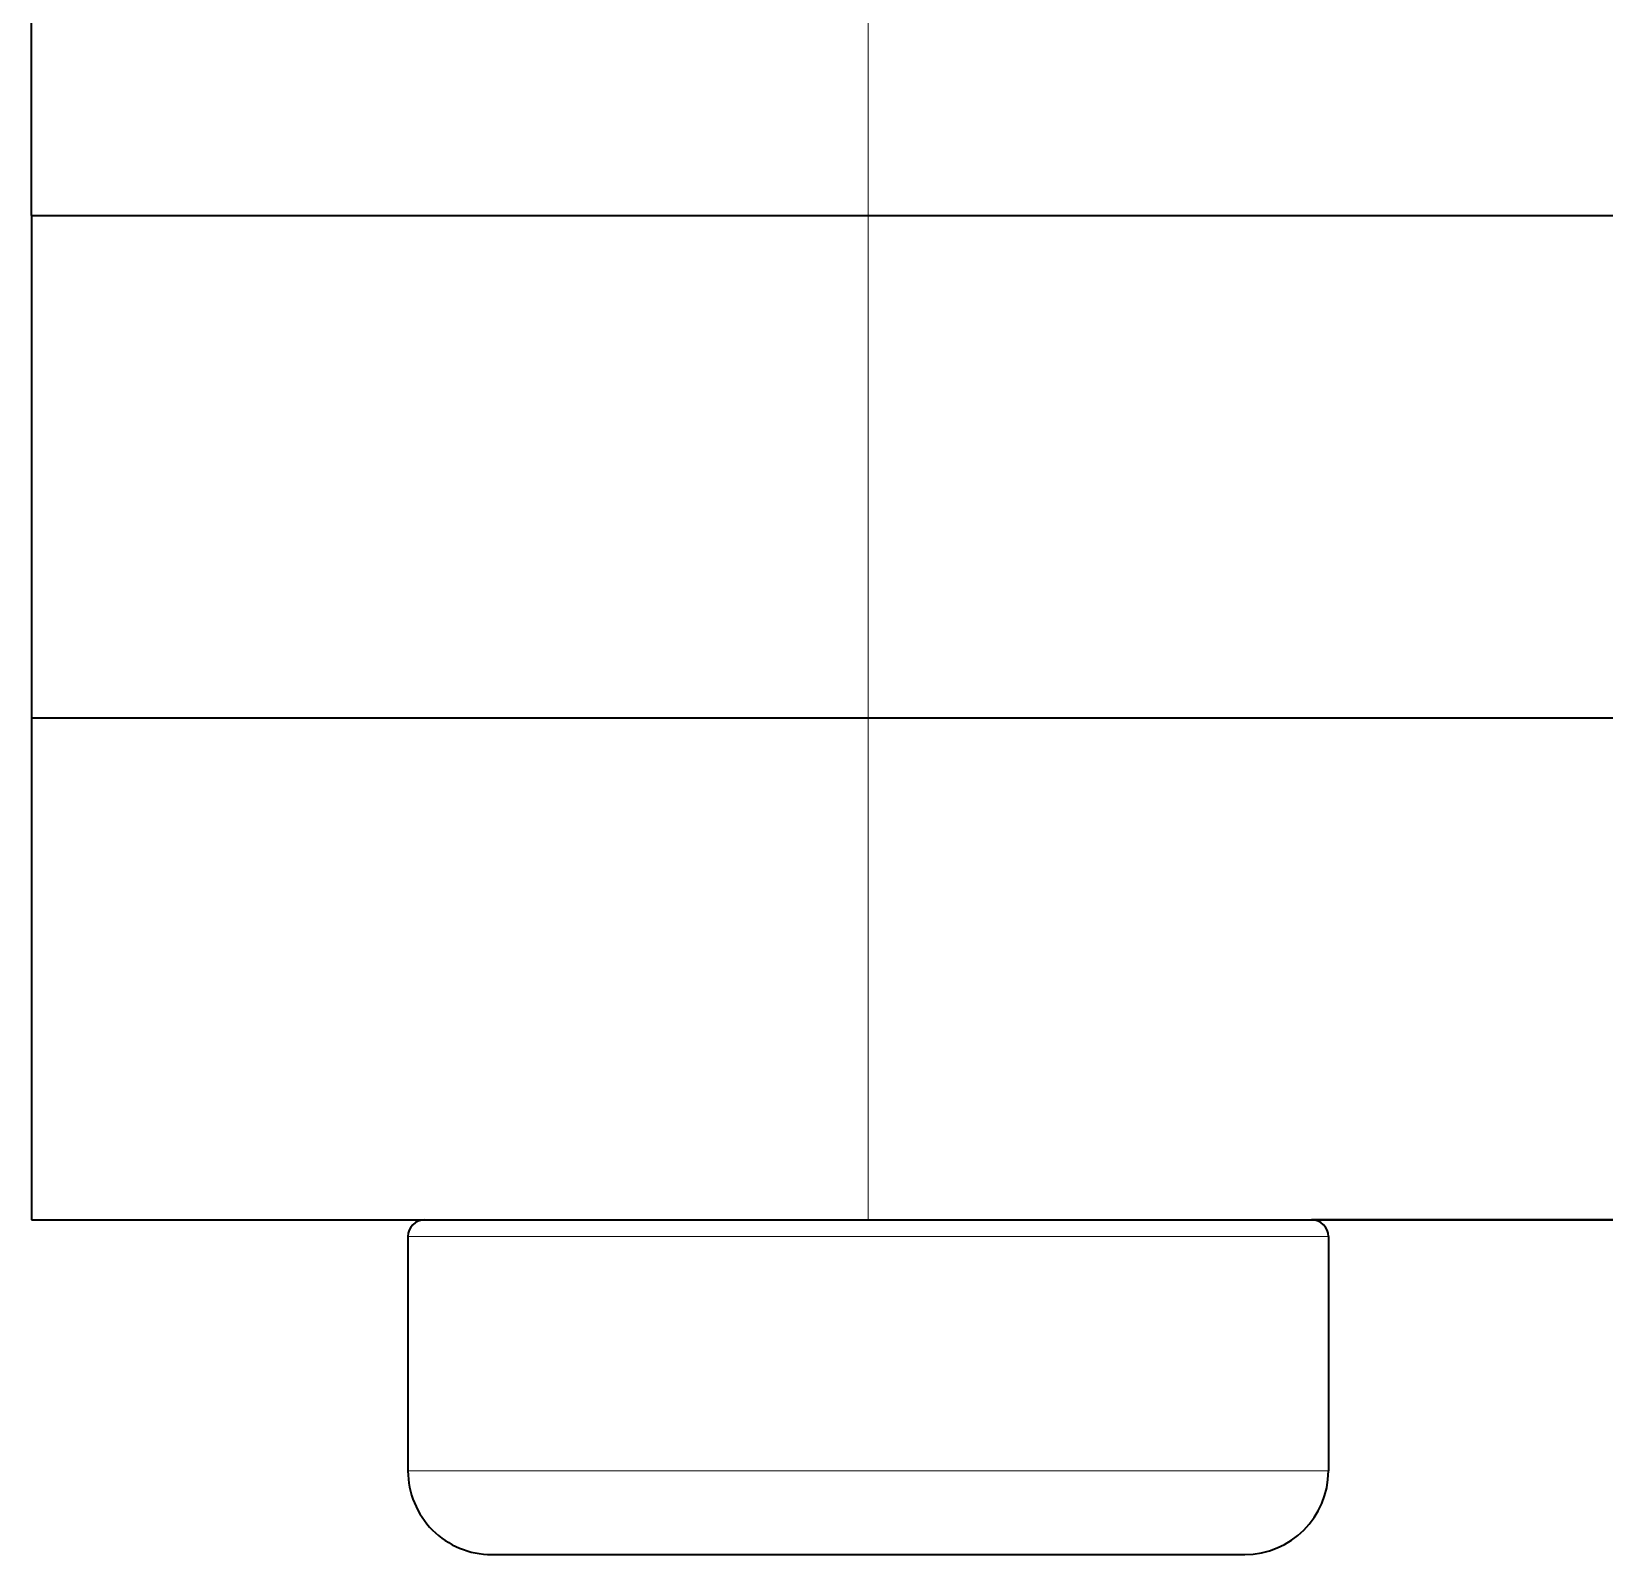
# Model space of a CAD drawing. Extents: x 218 to 1434, y 54 to 743.
# Drawn here: x 447.32 to 456.72, y 207.76 to 216.86 of the extents above; entities that cross this region are included whole.
import ezdxf

# ---------------------------------------------------------------- set-up
doc = ezdxf.new("R2010")
doc.units = 0

msp = doc.modelspace()

# ---------------------------------------------------------------- linework, layer by layer
at = {"color": 7, "lineweight": 35, "ltscale": 0.075}
for p, q in [((447.3154, 215.7595), (447.3154, 218.7595)), ((447.3154, 215.7595), (447.3154, 212.7595)), ((447.3154, 212.7595), (447.3154, 209.7595))]:
    msp.add_line(p, q, dxfattribs=at)
at = {"color": 7, "lineweight": 13, "ltscale": 0.075}
for p, q in [((452.3154, 215.7595), (452.3154, 218.7595)), ((452.3154, 215.7595), (452.3154, 212.7595)), ((452.3154, 212.7595), (452.3154, 209.7595))]:
    msp.add_line(p, q, dxfattribs=at)
at = {"color": 7, "lineweight": 35, "ltscale": 0.125}
for p, q in [((447.3154, 215.7595), (452.3154, 215.7595)), ((447.3154, 215.7595), (452.3154, 215.7595)), ((447.3154, 212.7595), (452.3154, 212.7595)), ((447.3154, 212.7595), (452.3154, 212.7595)), ((447.3154, 209.7595), (452.3154, 209.7595))]:
    msp.add_line(p, q, dxfattribs=at)
at = {"color": 7, "lineweight": 35}
for p, q in [((452.3154, 215.7595), (736.6846, 215.7595)), ((452.3154, 215.7595), (736.6846, 215.7595)), ((452.3154, 212.7595), (736.6846, 212.7595)), ((452.3154, 212.7595), (736.6846, 212.7595)), ((452.3154, 209.7595), (736.6846, 209.7595)), ((591.8483, 209.7595), (454.9672, 209.7595))]:
    msp.add_line(p, q, dxfattribs=at)
at = {"color": 7, "lineweight": 35, "ltscale": 0.05875}
msp.add_line((447.3154, 209.7595), (449.6654, 209.7595), dxfattribs=at)
at = {"color": 7, "lineweight": 35, "ltscale": 0.034488}
msp.add_line((449.6654, 209.7595), (451.0449, 209.7595), dxfattribs=at)
at = {"color": 7, "lineweight": 35, "ltscale": 0.0825}
msp.add_line((450.6654, 209.7595), (453.9654, 209.7595), dxfattribs=at)
at = {"color": 7, "lineweight": 35, "ltscale": 0.098012}
msp.add_line((451.0449, 209.7595), (454.9654, 209.7595), dxfattribs=at)
at = {"color": 7, "lineweight": 13, "ltscale": 0.035789}
for p, q in [((449.5654, 209.6595), (450.9969, 209.6595)), ((449.5654, 208.2595), (450.9969, 208.2595))]:
    msp.add_line(p, q, dxfattribs=at)
at = {"color": 7, "lineweight": 35, "ltscale": 0.035}
for p, q in [((449.5654, 209.6595), (449.5654, 208.2595)), ((455.0654, 209.6595), (455.0654, 208.2595))]:
    msp.add_line(p, q, dxfattribs=at)
at = {"color": 7, "lineweight": 13, "ltscale": 0.101711}
for p, q in [((450.9969, 209.6595), (455.0654, 209.6595)), ((450.9969, 208.2595), (455.0654, 208.2595))]:
    msp.add_line(p, q, dxfattribs=at)
at = {"color": 7, "lineweight": 35, "ltscale": 0.029282}
msp.add_line((450.0654, 207.7595), (451.2367, 207.7595), dxfattribs=at)
at = {"color": 7, "lineweight": 35, "ltscale": 0.083218}
msp.add_line((451.2367, 207.7595), (454.5654, 207.7595), dxfattribs=at)
at = {"color": 7, "lineweight": 35}
for centre, radius, start, end in [((449.6654, 209.6595), 0.1, 90.03363, 179.96637), ((454.9653, 209.6595), 0.1, 0.03363, 89.96637), ((450.0654, 208.2595), 0.5, 179.99999, 270), ((454.5654, 208.2595), 0.5, 270, 360)]:
    msp.add_arc(centre, radius, start, end, dxfattribs=at)

doc.saveas('drawing.dxf')
